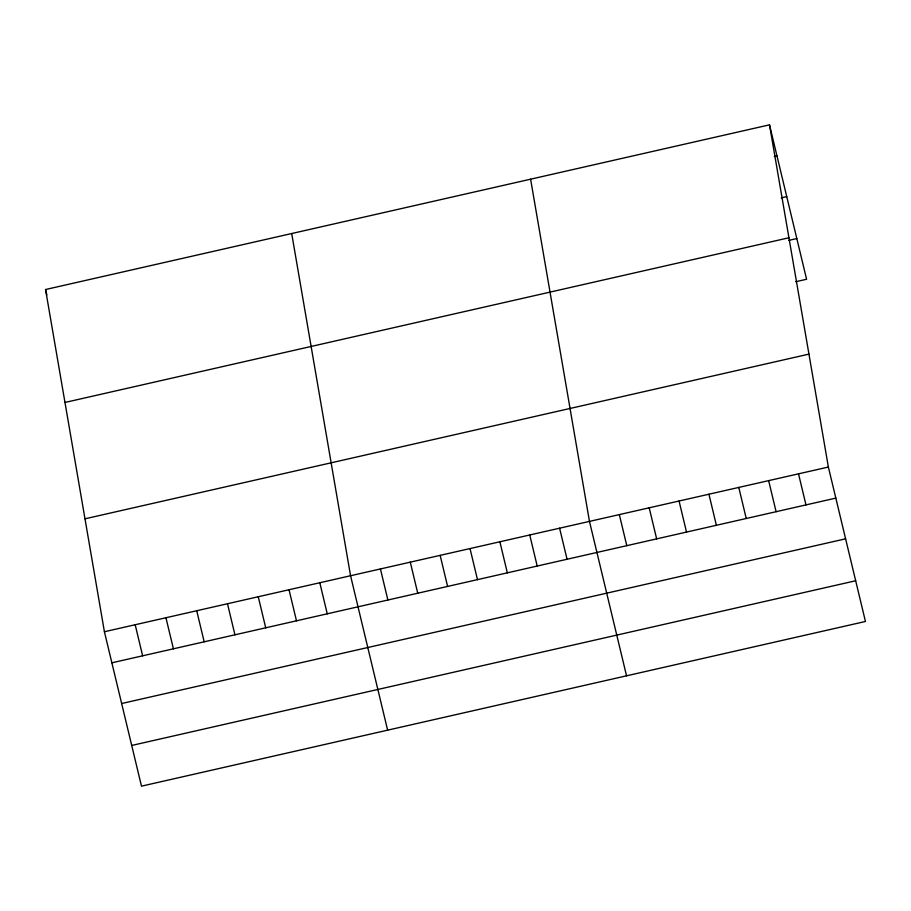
<?xml version="1.0" encoding="UTF-8"?>
<svg xmlns="http://www.w3.org/2000/svg" width="911" height="911" viewBox="0 0 911 911"><rect width="100%" height="100%" fill="white"/><g stroke="black" fill="none" stroke-linecap="round" stroke-linejoin="round"><path stroke-width="1.37" d="M769.51 124.841L828.372 467.047L865.45 621.473L141.49 786.159L104.412 631.744L45.55 289.527L769.51 124.841L806.588 279.256L795.724 281.727M774.259 156.521L776.969 155.906M781.308 197.846L786.74 196.605M64.977 402.457L788.937 237.771M788.664 240.402L796.806 238.545M84.996 518.814L808.957 354.117M104.412 631.744L828.372 467.047M111.871 662.809L835.831 498.112M121.653 703.52L845.613 538.822M131.719 745.46L855.68 580.762M798.514 473.845L805.973 504.91M768.656 480.644L776.104 511.709M738.787 487.431L746.246 518.496M708.929 494.229L716.388 525.294M679.059 501.016L686.518 532.081M649.201 507.814L656.66 538.879M619.332 514.613L626.791 545.678M626.54 675.814L589.474 521.399L530.601 179.182M559.605 528.198L567.063 559.263M529.746 534.985L537.205 566.05M499.877 541.783L507.336 572.848M470.019 548.57L477.478 579.647M440.15 555.368L447.608 586.433M410.292 562.167L417.75 593.232M380.422 568.954L387.881 600.019M387.63 730.167L350.564 575.752L291.702 233.535M319.795 582.744L327.254 613.82M289.026 589.747L296.485 620.812M258.257 596.751L265.716 627.816M227.488 603.742L234.947 634.819M196.719 610.746L204.178 641.811M165.95 617.749L173.409 648.814M135.181 624.741L142.64 655.806M45.55 289.527L46.848 294.936"/></g></svg>
